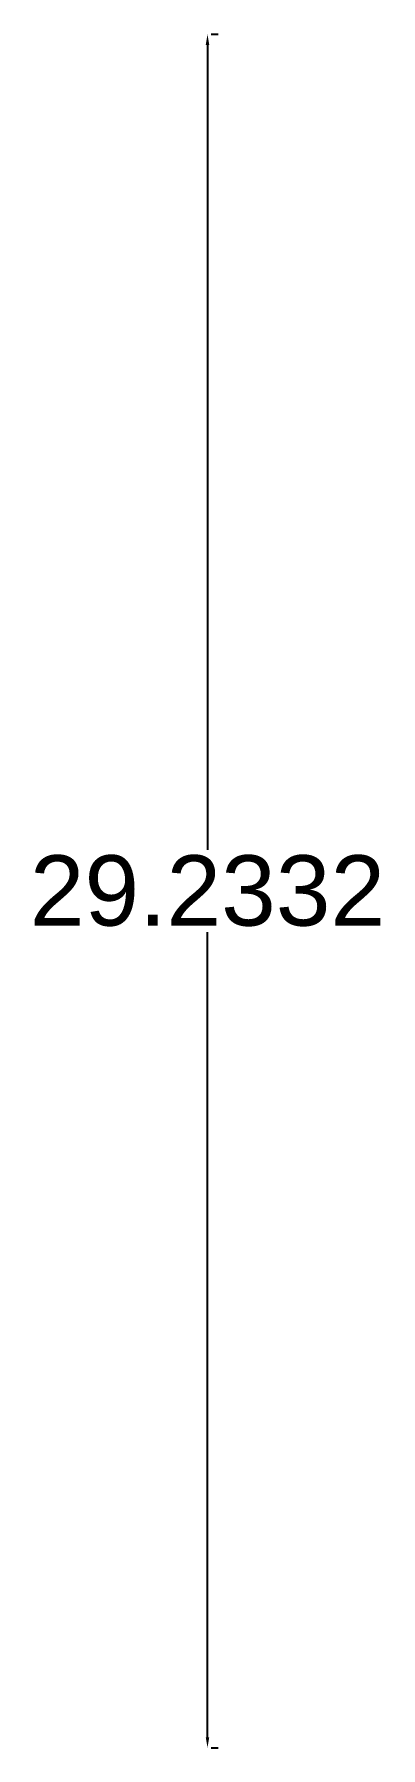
# Model space of a CAD drawing. Header units: millimetres. Extents: x 793 to 3159, y 750 to 2095.
# Drawn here: x 2424.26 to 2430.16, y 2066.25 to 2095.48 of the extents above; entities that cross this region are included whole.
import ezdxf

# ---------------------------------------------------------------- set-up
doc = ezdxf.new("R2010")
doc.units = ezdxf.units.MM
doc.styles.get("Standard").update_dxf_attribs({"font": 'arial.ttf'})
doc.dimstyles.get("Standard").update_dxf_attribs({"dimtxt": 1.2, "dimasz": 0.18, "dimexe": 0.18, "dimexo": 0.0625, "dimgap": 0.09, "dimtad": 0, "dimtih": 1, "dimtoh": 1, "dimdec": 4, "dimlfac": -1, "dimzin": 0, "dimdsep": 46, "dimtxsty": 'Standard', "dimcen": 0.09, "dimadec": 0, "dimazin": 0, "dimtfac": 1, "dimtdec": 4, "dimtofl": 0, "dimtmove": 0, "dimatfit": 3, "dimfxl": 1, "dimtolj": 1, "dimtzin": 0, "dimarcsym": 0})

# ---------------------------------------------------------------- blocks, each defined once
blk = doc.blocks.new('*D150')
at = {"layer": 'Defpoints', "color": 0, "lineweight": -2, "transparency": 16777216}
for p, q in [((2427.272, 2095.483), (2427.389, 2095.483)), ((2427.209, 2095.303), (2427.209, 2081.57)), ((2427.209, 2066.43), (2427.209, 2080.164)), ((2427.272, 2066.25), (2427.389, 2066.25))]:
    blk.add_line(p, q, dxfattribs=at)
at = {"layer": 'Defpoints', "color": 0, "transparency": 16777216}
for p in [(2427.209, 2095.483, 293.721), (2427.209, 2095.483), (2427.209, 2066.25, 293.721)]:
    blk.add_point(p, dxfattribs=at)
for points in [[(2427.179, 2095.303), (2427.239, 2095.303), (2427.209, 2095.483)], [(2427.179, 2066.43), (2427.239, 2066.43), (2427.209, 2066.25)]]:
    blk.add_solid(points, dxfattribs=at)
at = {"layer": 'Defpoints', "color": 0, "transparency": 16777216, "insert": (2427.209, 2080.867), "char_height": 1.2, "attachment_point": 5}
blk.add_mtext('\\A1;29.2332', dxfattribs=at)

msp = doc.modelspace()

# ---------------------------------------------------------------- dimensions: what is measured, and where the dimension line sits
at = {"layer": 'Defpoints'}
dim = msp.add_linear_dim(base=(2427.20911, 2095.48325, 293.72088), p1=(2427.20911, 2066.25001, 587.44177), p2=(2427.20911, 2095.48325, 587.44177), angle=90, dimstyle='Standard', dxfattribs=at)
dim.commit()
dim.dimension.update_dxf_attribs({"geometry": '*D150', "text_midpoint": (2427.20911, 2080.86663, 293.72088)})

doc.saveas('drawing.dxf')
